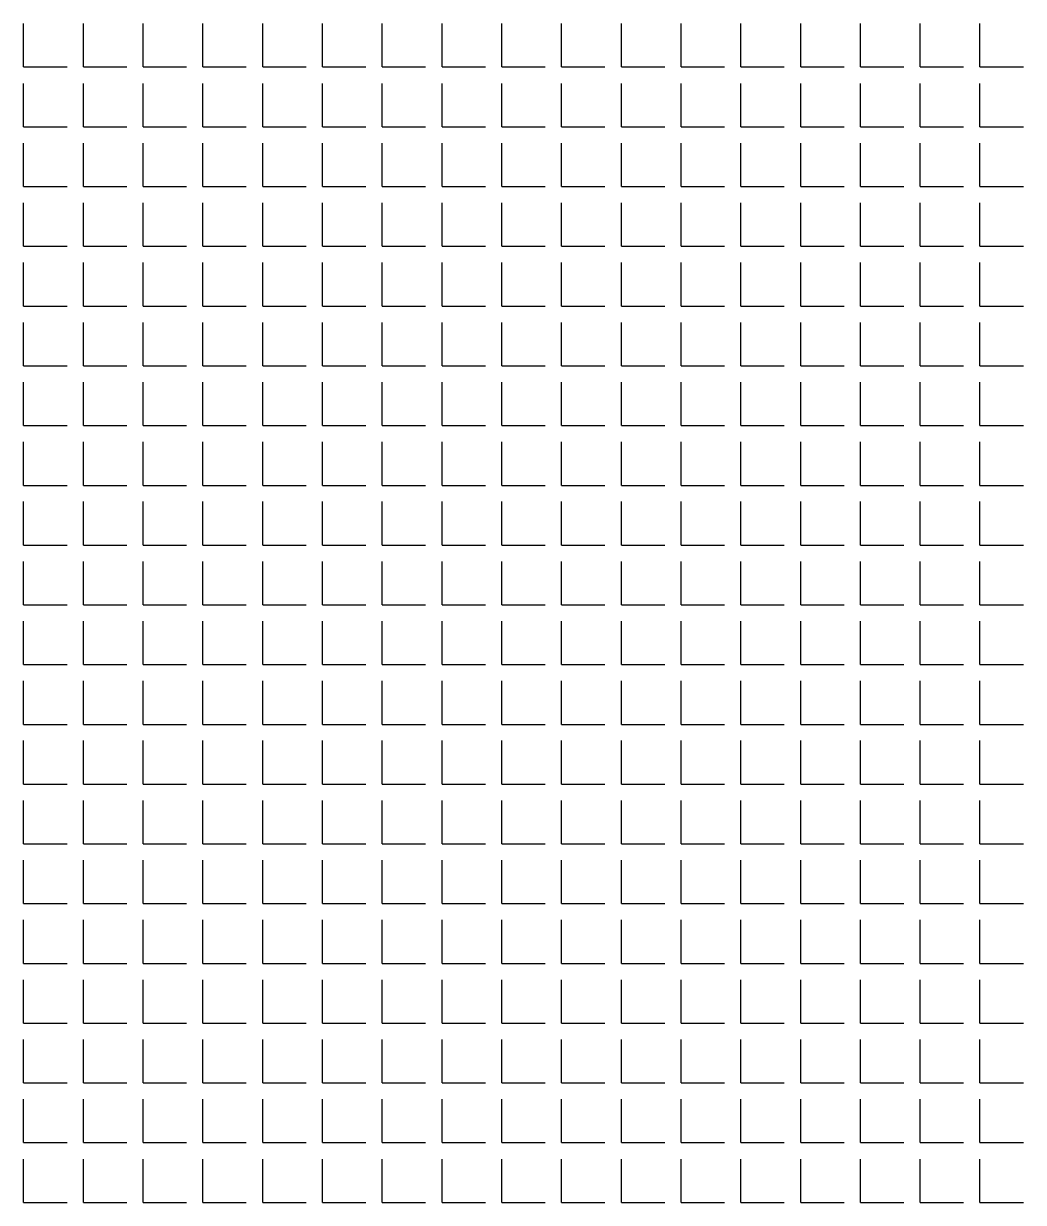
# Model space of a CAD drawing. Header units: millimetres. Extents: x -2063041 to -1932644, y 197605868 to 197643080.
# Drawn here: x -2047480.4 to -2047393.2, y 197627050.5 to 197627153.3 of the extents above; entities that cross this region are included whole.
import ezdxf

# ---------------------------------------------------------------- set-up
doc = ezdxf.new("R2010")
doc.units = ezdxf.units.MM
doc.layers.add('СКУД', color=7, linetype='Continuous')

msp = doc.modelspace()

# ---------------------------------------------------------------- linework, layer by layer
at = {"layer": 'СКУД', "color": 18, "true_color": 0x000000}
for p, q in [((-2047480.36, 197627149.51), (-2047480.36, 197627153.3)), ((-2047475.14, 197627149.51), (-2047475.14, 197627153.3)), ((-2047469.93, 197627149.51), (-2047469.93, 197627153.3)), ((-2047464.72, 197627149.51), (-2047464.72, 197627153.3)), ((-2047459.5, 197627149.51), (-2047459.5, 197627153.3)), ((-2047454.29, 197627149.51), (-2047454.29, 197627153.3)), ((-2047449.08, 197627149.51), (-2047449.08, 197627153.3)), ((-2047443.86, 197627149.51), (-2047443.86, 197627153.3)), ((-2047438.65, 197627149.51), (-2047438.65, 197627153.3)), ((-2047433.44, 197627149.51), (-2047433.44, 197627153.3)), ((-2047428.22, 197627149.51), (-2047428.22, 197627153.3)), ((-2047423.01, 197627149.51), (-2047423.01, 197627153.3)), ((-2047417.8, 197627149.51), (-2047417.8, 197627153.3)), ((-2047412.58, 197627149.51), (-2047412.58, 197627153.3)), ((-2047407.37, 197627149.51), (-2047407.37, 197627153.3)), ((-2047402.16, 197627149.51), (-2047402.16, 197627153.3)), ((-2047396.94, 197627149.51), (-2047396.94, 197627153.3)), ((-2047480.36, 197627149.51), (-2047476.57, 197627149.51)), ((-2047475.14, 197627149.51), (-2047471.35, 197627149.51)), ((-2047469.93, 197627149.51), (-2047466.14, 197627149.51)), ((-2047464.72, 197627149.51), (-2047460.93, 197627149.51)), ((-2047459.5, 197627149.51), (-2047455.71, 197627149.51)), ((-2047454.29, 197627149.51), (-2047450.5, 197627149.51)), ((-2047449.08, 197627149.51), (-2047445.29, 197627149.51)), ((-2047443.86, 197627149.51), (-2047440.07, 197627149.51)), ((-2047438.65, 197627149.51), (-2047434.86, 197627149.51)), ((-2047433.44, 197627149.51), (-2047429.65, 197627149.51)), ((-2047428.22, 197627149.51), (-2047424.43, 197627149.51)), ((-2047423.01, 197627149.51), (-2047419.22, 197627149.51)), ((-2047417.8, 197627149.51), (-2047414.01, 197627149.51)), ((-2047412.58, 197627149.51), (-2047408.79, 197627149.51)), ((-2047407.37, 197627149.51), (-2047403.58, 197627149.51)), ((-2047402.16, 197627149.51), (-2047398.37, 197627149.51)), ((-2047396.94, 197627149.51), (-2047393.15, 197627149.51)), ((-2047480.36, 197627144.29), (-2047480.36, 197627148.08)), ((-2047475.14, 197627144.29), (-2047475.14, 197627148.08)), ((-2047469.93, 197627144.29), (-2047469.93, 197627148.08)), ((-2047464.72, 197627144.29), (-2047464.72, 197627148.08)), ((-2047459.5, 197627144.29), (-2047459.5, 197627148.08)), ((-2047454.29, 197627144.29), (-2047454.29, 197627148.08)), ((-2047449.08, 197627144.29), (-2047449.08, 197627148.08)), ((-2047443.86, 197627144.29), (-2047443.86, 197627148.08)), ((-2047438.65, 197627144.29), (-2047438.65, 197627148.08)), ((-2047433.44, 197627144.29), (-2047433.44, 197627148.08)), ((-2047428.22, 197627144.29), (-2047428.22, 197627148.08)), ((-2047423.01, 197627144.29), (-2047423.01, 197627148.08)), ((-2047417.8, 197627144.29), (-2047417.8, 197627148.08)), ((-2047412.58, 197627144.29), (-2047412.58, 197627148.08)), ((-2047407.37, 197627144.29), (-2047407.37, 197627148.08)), ((-2047402.16, 197627144.29), (-2047402.16, 197627148.08)), ((-2047396.94, 197627144.29), (-2047396.94, 197627148.08)), ((-2047480.36, 197627144.29), (-2047476.57, 197627144.29)), ((-2047475.14, 197627144.29), (-2047471.35, 197627144.29)), ((-2047469.93, 197627144.29), (-2047466.14, 197627144.29)), ((-2047464.72, 197627144.29), (-2047460.93, 197627144.29)), ((-2047459.5, 197627144.29), (-2047455.71, 197627144.29)), ((-2047454.29, 197627144.29), (-2047450.5, 197627144.29)), ((-2047449.08, 197627144.29), (-2047445.29, 197627144.29)), ((-2047443.86, 197627144.29), (-2047440.07, 197627144.29)), ((-2047438.65, 197627144.29), (-2047434.86, 197627144.29)), ((-2047433.44, 197627144.29), (-2047429.65, 197627144.29)), ((-2047428.22, 197627144.29), (-2047424.43, 197627144.29)), ((-2047423.01, 197627144.29), (-2047419.22, 197627144.29)), ((-2047417.8, 197627144.29), (-2047414.01, 197627144.29)), ((-2047412.58, 197627144.29), (-2047408.79, 197627144.29)), ((-2047407.37, 197627144.29), (-2047403.58, 197627144.29)), ((-2047402.16, 197627144.29), (-2047398.37, 197627144.29)), ((-2047396.94, 197627144.29), (-2047393.15, 197627144.29)), ((-2047480.36, 197627139.08), (-2047480.36, 197627142.87)), ((-2047475.14, 197627139.08), (-2047475.14, 197627142.87)), ((-2047469.93, 197627139.08), (-2047469.93, 197627142.87)), ((-2047464.72, 197627139.08), (-2047464.72, 197627142.87)), ((-2047459.5, 197627139.08), (-2047459.5, 197627142.87)), ((-2047454.29, 197627139.08), (-2047454.29, 197627142.87)), ((-2047449.08, 197627139.08), (-2047449.08, 197627142.87)), ((-2047443.86, 197627139.08), (-2047443.86, 197627142.87)), ((-2047438.65, 197627139.08), (-2047438.65, 197627142.87)), ((-2047433.44, 197627139.08), (-2047433.44, 197627142.87)), ((-2047428.22, 197627139.08), (-2047428.22, 197627142.87)), ((-2047423.01, 197627139.08), (-2047423.01, 197627142.87)), ((-2047417.8, 197627139.08), (-2047417.8, 197627142.87)), ((-2047412.58, 197627139.08), (-2047412.58, 197627142.87)), ((-2047407.37, 197627139.08), (-2047407.37, 197627142.87)), ((-2047402.16, 197627139.08), (-2047402.16, 197627142.87)), ((-2047396.94, 197627139.08), (-2047396.94, 197627142.87)), ((-2047480.36, 197627139.08), (-2047476.57, 197627139.08)), ((-2047475.14, 197627139.08), (-2047471.35, 197627139.08)), ((-2047469.93, 197627139.08), (-2047466.14, 197627139.08)), ((-2047464.72, 197627139.08), (-2047460.93, 197627139.08)), ((-2047459.5, 197627139.08), (-2047455.71, 197627139.08)), ((-2047454.29, 197627139.08), (-2047450.5, 197627139.08)), ((-2047449.08, 197627139.08), (-2047445.29, 197627139.08)), ((-2047443.86, 197627139.08), (-2047440.07, 197627139.08)), ((-2047438.65, 197627139.08), (-2047434.86, 197627139.08)), ((-2047433.44, 197627139.08), (-2047429.65, 197627139.08)), ((-2047428.22, 197627139.08), (-2047424.43, 197627139.08)), ((-2047423.01, 197627139.08), (-2047419.22, 197627139.08)), ((-2047417.8, 197627139.08), (-2047414.01, 197627139.08)), ((-2047412.58, 197627139.08), (-2047408.79, 197627139.08)), ((-2047407.37, 197627139.08), (-2047403.58, 197627139.08)), ((-2047402.16, 197627139.08), (-2047398.37, 197627139.08)), ((-2047396.94, 197627139.08), (-2047393.15, 197627139.08)), ((-2047480.36, 197627133.87), (-2047480.36, 197627137.66)), ((-2047475.14, 197627133.87), (-2047475.14, 197627137.66)), ((-2047469.93, 197627133.87), (-2047469.93, 197627137.66)), ((-2047464.72, 197627133.87), (-2047464.72, 197627137.66)), ((-2047459.5, 197627133.87), (-2047459.5, 197627137.66)), ((-2047454.29, 197627133.87), (-2047454.29, 197627137.66)), ((-2047449.08, 197627133.87), (-2047449.08, 197627137.66)), ((-2047443.86, 197627133.87), (-2047443.86, 197627137.66)), ((-2047438.65, 197627133.87), (-2047438.65, 197627137.66)), ((-2047433.44, 197627133.87), (-2047433.44, 197627137.66)), ((-2047428.22, 197627133.87), (-2047428.22, 197627137.66)), ((-2047423.01, 197627133.87), (-2047423.01, 197627137.66)), ((-2047417.8, 197627133.87), (-2047417.8, 197627137.66)), ((-2047412.58, 197627133.87), (-2047412.58, 197627137.66)), ((-2047407.37, 197627133.87), (-2047407.37, 197627137.66)), ((-2047402.16, 197627133.87), (-2047402.16, 197627137.66)), ((-2047396.94, 197627133.87), (-2047396.94, 197627137.66)), ((-2047480.36, 197627133.87), (-2047476.57, 197627133.87)), ((-2047475.14, 197627133.87), (-2047471.35, 197627133.87)), ((-2047469.93, 197627133.87), (-2047466.14, 197627133.87)), ((-2047464.72, 197627133.87), (-2047460.93, 197627133.87)), ((-2047459.5, 197627133.87), (-2047455.71, 197627133.87)), ((-2047454.29, 197627133.87), (-2047450.5, 197627133.87)), ((-2047449.08, 197627133.87), (-2047445.29, 197627133.87)), ((-2047443.86, 197627133.87), (-2047440.07, 197627133.87)), ((-2047438.65, 197627133.87), (-2047434.86, 197627133.87)), ((-2047433.44, 197627133.87), (-2047429.65, 197627133.87)), ((-2047428.22, 197627133.87), (-2047424.43, 197627133.87)), ((-2047423.01, 197627133.87), (-2047419.22, 197627133.87)), ((-2047417.8, 197627133.87), (-2047414.01, 197627133.87)), ((-2047412.58, 197627133.87), (-2047408.79, 197627133.87)), ((-2047407.37, 197627133.87), (-2047403.58, 197627133.87)), ((-2047402.16, 197627133.87), (-2047398.37, 197627133.87)), ((-2047396.94, 197627133.87), (-2047393.15, 197627133.87)), ((-2047480.36, 197627128.65), (-2047480.36, 197627132.44)), ((-2047475.14, 197627128.65), (-2047475.14, 197627132.44)), ((-2047469.93, 197627128.65), (-2047469.93, 197627132.44)), ((-2047464.72, 197627128.65), (-2047464.72, 197627132.44)), ((-2047459.5, 197627128.65), (-2047459.5, 197627132.44)), ((-2047454.29, 197627128.65), (-2047454.29, 197627132.44)), ((-2047449.08, 197627128.65), (-2047449.08, 197627132.44)), ((-2047443.86, 197627128.65), (-2047443.86, 197627132.44)), ((-2047438.65, 197627128.65), (-2047438.65, 197627132.44)), ((-2047433.44, 197627128.65), (-2047433.44, 197627132.44)), ((-2047428.22, 197627128.65), (-2047428.22, 197627132.44)), ((-2047423.01, 197627128.65), (-2047423.01, 197627132.44)), ((-2047417.8, 197627128.65), (-2047417.8, 197627132.44)), ((-2047412.58, 197627128.65), (-2047412.58, 197627132.44)), ((-2047407.37, 197627128.65), (-2047407.37, 197627132.44)), ((-2047402.16, 197627128.65), (-2047402.16, 197627132.44)), ((-2047396.94, 197627128.65), (-2047396.94, 197627132.44)), ((-2047480.36, 197627128.65), (-2047476.57, 197627128.65)), ((-2047475.14, 197627128.65), (-2047471.35, 197627128.65)), ((-2047469.93, 197627128.65), (-2047466.14, 197627128.65)), ((-2047464.72, 197627128.65), (-2047460.93, 197627128.65)), ((-2047459.5, 197627128.65), (-2047455.71, 197627128.65)), ((-2047454.29, 197627128.65), (-2047450.5, 197627128.65)), ((-2047449.08, 197627128.65), (-2047445.29, 197627128.65)), ((-2047443.86, 197627128.65), (-2047440.07, 197627128.65)), ((-2047438.65, 197627128.65), (-2047434.86, 197627128.65)), ((-2047433.44, 197627128.65), (-2047429.65, 197627128.65)), ((-2047428.22, 197627128.65), (-2047424.43, 197627128.65)), ((-2047423.01, 197627128.65), (-2047419.22, 197627128.65)), ((-2047417.8, 197627128.65), (-2047414.01, 197627128.65)), ((-2047412.58, 197627128.65), (-2047408.79, 197627128.65)), ((-2047407.37, 197627128.65), (-2047403.58, 197627128.65)), ((-2047402.16, 197627128.65), (-2047398.37, 197627128.65)), ((-2047396.94, 197627128.65), (-2047393.15, 197627128.65)), ((-2047480.36, 197627123.44), (-2047480.36, 197627127.23)), ((-2047475.14, 197627123.44), (-2047475.14, 197627127.23)), ((-2047469.93, 197627123.44), (-2047469.93, 197627127.23)), ((-2047464.72, 197627123.44), (-2047464.72, 197627127.23)), ((-2047459.5, 197627123.44), (-2047459.5, 197627127.23)), ((-2047454.29, 197627123.44), (-2047454.29, 197627127.23)), ((-2047449.08, 197627123.44), (-2047449.08, 197627127.23)), ((-2047443.86, 197627123.44), (-2047443.86, 197627127.23)), ((-2047438.65, 197627123.44), (-2047438.65, 197627127.23)), ((-2047433.44, 197627123.44), (-2047433.44, 197627127.23)), ((-2047428.22, 197627123.44), (-2047428.22, 197627127.23)), ((-2047423.01, 197627123.44), (-2047423.01, 197627127.23)), ((-2047417.8, 197627123.44), (-2047417.8, 197627127.23)), ((-2047412.58, 197627123.44), (-2047412.58, 197627127.23)), ((-2047407.37, 197627123.44), (-2047407.37, 197627127.23)), ((-2047402.16, 197627123.44), (-2047402.16, 197627127.23)), ((-2047396.94, 197627123.44), (-2047396.94, 197627127.23)), ((-2047480.36, 197627123.44), (-2047476.57, 197627123.44)), ((-2047475.14, 197627123.44), (-2047471.35, 197627123.44)), ((-2047469.93, 197627123.44), (-2047466.14, 197627123.44)), ((-2047464.72, 197627123.44), (-2047460.93, 197627123.44)), ((-2047459.5, 197627123.44), (-2047455.71, 197627123.44)), ((-2047454.29, 197627123.44), (-2047450.5, 197627123.44)), ((-2047449.08, 197627123.44), (-2047445.29, 197627123.44)), ((-2047443.86, 197627123.44), (-2047440.07, 197627123.44)), ((-2047438.65, 197627123.44), (-2047434.86, 197627123.44)), ((-2047433.44, 197627123.44), (-2047429.65, 197627123.44)), ((-2047428.22, 197627123.44), (-2047424.43, 197627123.44)), ((-2047423.01, 197627123.44), (-2047419.22, 197627123.44)), ((-2047417.8, 197627123.44), (-2047414.01, 197627123.44)), ((-2047412.58, 197627123.44), (-2047408.79, 197627123.44)), ((-2047407.37, 197627123.44), (-2047403.58, 197627123.44)), ((-2047402.16, 197627123.44), (-2047398.37, 197627123.44)), ((-2047396.94, 197627123.44), (-2047393.15, 197627123.44)), ((-2047480.36, 197627118.23), (-2047480.36, 197627122.02)), ((-2047475.14, 197627118.23), (-2047475.14, 197627122.02)), ((-2047469.93, 197627118.23), (-2047469.93, 197627122.02)), ((-2047464.72, 197627118.23), (-2047464.72, 197627122.02)), ((-2047459.5, 197627118.23), (-2047459.5, 197627122.02)), ((-2047454.29, 197627118.23), (-2047454.29, 197627122.02)), ((-2047449.08, 197627118.23), (-2047449.08, 197627122.02)), ((-2047443.86, 197627118.23), (-2047443.86, 197627122.02)), ((-2047438.65, 197627118.23), (-2047438.65, 197627122.02)), ((-2047433.44, 197627118.23), (-2047433.44, 197627122.02)), ((-2047428.22, 197627118.23), (-2047428.22, 197627122.02)), ((-2047423.01, 197627118.23), (-2047423.01, 197627122.02)), ((-2047417.8, 197627118.23), (-2047417.8, 197627122.02)), ((-2047412.58, 197627118.23), (-2047412.58, 197627122.02)), ((-2047407.37, 197627118.23), (-2047407.37, 197627122.02)), ((-2047402.16, 197627118.23), (-2047402.16, 197627122.02)), ((-2047396.94, 197627118.23), (-2047396.94, 197627122.02)), ((-2047480.36, 197627118.23), (-2047476.57, 197627118.23)), ((-2047475.14, 197627118.23), (-2047471.35, 197627118.23)), ((-2047469.93, 197627118.23), (-2047466.14, 197627118.23)), ((-2047464.72, 197627118.23), (-2047460.93, 197627118.23)), ((-2047459.5, 197627118.23), (-2047455.71, 197627118.23)), ((-2047454.29, 197627118.23), (-2047450.5, 197627118.23)), ((-2047449.08, 197627118.23), (-2047445.29, 197627118.23)), ((-2047443.86, 197627118.23), (-2047440.07, 197627118.23)), ((-2047438.65, 197627118.23), (-2047434.86, 197627118.23)), ((-2047433.44, 197627118.23), (-2047429.65, 197627118.23)), ((-2047428.22, 197627118.23), (-2047424.43, 197627118.23)), ((-2047423.01, 197627118.23), (-2047419.22, 197627118.23)), ((-2047417.8, 197627118.23), (-2047414.01, 197627118.23)), ((-2047412.58, 197627118.23), (-2047408.79, 197627118.23)), ((-2047407.37, 197627118.23), (-2047403.58, 197627118.23)), ((-2047402.16, 197627118.23), (-2047398.37, 197627118.23)), ((-2047396.94, 197627118.23), (-2047393.15, 197627118.23)), ((-2047480.36, 197627113.01), (-2047480.36, 197627116.8)), ((-2047475.14, 197627113.01), (-2047475.14, 197627116.8)), ((-2047469.93, 197627113.01), (-2047469.93, 197627116.8)), ((-2047464.72, 197627113.01), (-2047464.72, 197627116.8)), ((-2047459.5, 197627113.01), (-2047459.5, 197627116.8)), ((-2047454.29, 197627113.01), (-2047454.29, 197627116.8)), ((-2047449.08, 197627113.01), (-2047449.08, 197627116.8)), ((-2047443.86, 197627113.01), (-2047443.86, 197627116.8)), ((-2047438.65, 197627113.01), (-2047438.65, 197627116.8)), ((-2047433.44, 197627113.01), (-2047433.44, 197627116.8)), ((-2047428.22, 197627113.01), (-2047428.22, 197627116.8)), ((-2047423.01, 197627113.01), (-2047423.01, 197627116.8)), ((-2047417.8, 197627113.01), (-2047417.8, 197627116.8)), ((-2047412.58, 197627113.01), (-2047412.58, 197627116.8)), ((-2047407.37, 197627113.01), (-2047407.37, 197627116.8)), ((-2047402.16, 197627113.01), (-2047402.16, 197627116.8)), ((-2047396.94, 197627113.01), (-2047396.94, 197627116.8)), ((-2047480.36, 197627113.01), (-2047476.57, 197627113.01)), ((-2047475.14, 197627113.01), (-2047471.35, 197627113.01)), ((-2047469.93, 197627113.01), (-2047466.14, 197627113.01)), ((-2047464.72, 197627113.01), (-2047460.93, 197627113.01)), ((-2047459.5, 197627113.01), (-2047455.71, 197627113.01)), ((-2047454.29, 197627113.01), (-2047450.5, 197627113.01)), ((-2047449.08, 197627113.01), (-2047445.29, 197627113.01)), ((-2047443.86, 197627113.01), (-2047440.07, 197627113.01)), ((-2047438.65, 197627113.01), (-2047434.86, 197627113.01)), ((-2047433.44, 197627113.01), (-2047429.65, 197627113.01)), ((-2047428.22, 197627113.01), (-2047424.43, 197627113.01)), ((-2047423.01, 197627113.01), (-2047419.22, 197627113.01)), ((-2047417.8, 197627113.01), (-2047414.01, 197627113.01)), ((-2047412.58, 197627113.01), (-2047408.79, 197627113.01)), ((-2047407.37, 197627113.01), (-2047403.58, 197627113.01)), ((-2047402.16, 197627113.01), (-2047398.37, 197627113.01)), ((-2047396.94, 197627113.01), (-2047393.15, 197627113.01)), ((-2047480.36, 197627107.8), (-2047480.36, 197627111.59)), ((-2047475.14, 197627107.8), (-2047475.14, 197627111.59)), ((-2047469.93, 197627107.8), (-2047469.93, 197627111.59)), ((-2047464.72, 197627107.8), (-2047464.72, 197627111.59)), ((-2047459.5, 197627107.8), (-2047459.5, 197627111.59)), ((-2047454.29, 197627107.8), (-2047454.29, 197627111.59)), ((-2047449.08, 197627107.8), (-2047449.08, 197627111.59)), ((-2047443.86, 197627107.8), (-2047443.86, 197627111.59)), ((-2047438.65, 197627107.8), (-2047438.65, 197627111.59)), ((-2047433.44, 197627107.8), (-2047433.44, 197627111.59)), ((-2047428.22, 197627107.8), (-2047428.22, 197627111.59)), ((-2047423.01, 197627107.8), (-2047423.01, 197627111.59)), ((-2047417.8, 197627107.8), (-2047417.8, 197627111.59)), ((-2047412.58, 197627107.8), (-2047412.58, 197627111.59)), ((-2047407.37, 197627107.8), (-2047407.37, 197627111.59)), ((-2047402.16, 197627107.8), (-2047402.16, 197627111.59)), ((-2047396.94, 197627107.8), (-2047396.94, 197627111.59)), ((-2047480.36, 197627107.8), (-2047476.57, 197627107.8)), ((-2047475.14, 197627107.8), (-2047471.35, 197627107.8)), ((-2047469.93, 197627107.8), (-2047466.14, 197627107.8)), ((-2047464.72, 197627107.8), (-2047460.93, 197627107.8)), ((-2047459.5, 197627107.8), (-2047455.71, 197627107.8)), ((-2047454.29, 197627107.8), (-2047450.5, 197627107.8)), ((-2047449.08, 197627107.8), (-2047445.29, 197627107.8)), ((-2047443.86, 197627107.8), (-2047440.07, 197627107.8)), ((-2047438.65, 197627107.8), (-2047434.86, 197627107.8)), ((-2047433.44, 197627107.8), (-2047429.65, 197627107.8)), ((-2047428.22, 197627107.8), (-2047424.43, 197627107.8)), ((-2047423.01, 197627107.8), (-2047419.22, 197627107.8)), ((-2047417.8, 197627107.8), (-2047414.01, 197627107.8)), ((-2047412.58, 197627107.8), (-2047408.79, 197627107.8)), ((-2047407.37, 197627107.8), (-2047403.58, 197627107.8)), ((-2047402.16, 197627107.8), (-2047398.37, 197627107.8)), ((-2047396.94, 197627107.8), (-2047393.15, 197627107.8)), ((-2047480.36, 197627102.59), (-2047480.36, 197627106.38)), ((-2047475.14, 197627102.59), (-2047475.14, 197627106.38)), ((-2047469.93, 197627102.59), (-2047469.93, 197627106.38)), ((-2047464.72, 197627102.59), (-2047464.72, 197627106.38)), ((-2047459.5, 197627102.59), (-2047459.5, 197627106.38)), ((-2047454.29, 197627102.59), (-2047454.29, 197627106.38)), ((-2047449.08, 197627102.59), (-2047449.08, 197627106.38)), ((-2047443.86, 197627102.59), (-2047443.86, 197627106.38)), ((-2047438.65, 197627102.59), (-2047438.65, 197627106.38)), ((-2047433.44, 197627102.59), (-2047433.44, 197627106.38)), ((-2047428.22, 197627102.59), (-2047428.22, 197627106.38)), ((-2047423.01, 197627102.59), (-2047423.01, 197627106.38)), ((-2047417.8, 197627102.59), (-2047417.8, 197627106.38)), ((-2047412.58, 197627102.59), (-2047412.58, 197627106.38)), ((-2047407.37, 197627102.59), (-2047407.37, 197627106.38)), ((-2047402.16, 197627102.59), (-2047402.16, 197627106.38)), ((-2047396.94, 197627102.59), (-2047396.94, 197627106.38)), ((-2047480.36, 197627102.59), (-2047476.57, 197627102.59)), ((-2047475.14, 197627102.59), (-2047471.35, 197627102.59)), ((-2047469.93, 197627102.59), (-2047466.14, 197627102.59)), ((-2047464.72, 197627102.59), (-2047460.93, 197627102.59)), ((-2047459.5, 197627102.59), (-2047455.71, 197627102.59)), ((-2047454.29, 197627102.59), (-2047450.5, 197627102.59)), ((-2047449.08, 197627102.59), (-2047445.29, 197627102.59)), ((-2047443.86, 197627102.59), (-2047440.07, 197627102.59)), ((-2047438.65, 197627102.59), (-2047434.86, 197627102.59)), ((-2047433.44, 197627102.59), (-2047429.65, 197627102.59)), ((-2047428.22, 197627102.59), (-2047424.43, 197627102.59)), ((-2047423.01, 197627102.59), (-2047419.22, 197627102.59)), ((-2047417.8, 197627102.59), (-2047414.01, 197627102.59)), ((-2047412.58, 197627102.59), (-2047408.79, 197627102.59)), ((-2047407.37, 197627102.59), (-2047403.58, 197627102.59)), ((-2047402.16, 197627102.59), (-2047398.37, 197627102.59)), ((-2047396.94, 197627102.59), (-2047393.15, 197627102.59)), ((-2047480.36, 197627097.37), (-2047480.36, 197627101.16)), ((-2047475.14, 197627097.37), (-2047475.14, 197627101.16)), ((-2047469.93, 197627097.37), (-2047469.93, 197627101.16)), ((-2047464.72, 197627097.37), (-2047464.72, 197627101.16)), ((-2047459.5, 197627097.37), (-2047459.5, 197627101.16)), ((-2047454.29, 197627097.37), (-2047454.29, 197627101.16)), ((-2047449.08, 197627097.37), (-2047449.08, 197627101.16)), ((-2047443.86, 197627097.37), (-2047443.86, 197627101.16)), ((-2047438.65, 197627097.37), (-2047438.65, 197627101.16)), ((-2047433.44, 197627097.37), (-2047433.44, 197627101.16)), ((-2047428.22, 197627097.37), (-2047428.22, 197627101.16)), ((-2047423.01, 197627097.37), (-2047423.01, 197627101.16)), ((-2047417.8, 197627097.37), (-2047417.8, 197627101.16)), ((-2047412.58, 197627097.37), (-2047412.58, 197627101.16)), ((-2047407.37, 197627097.37), (-2047407.37, 197627101.16)), ((-2047402.16, 197627097.37), (-2047402.16, 197627101.16)), ((-2047396.94, 197627097.37), (-2047396.94, 197627101.16)), ((-2047480.36, 197627097.37), (-2047476.57, 197627097.37)), ((-2047475.14, 197627097.37), (-2047471.35, 197627097.37)), ((-2047469.93, 197627097.37), (-2047466.14, 197627097.37)), ((-2047464.72, 197627097.37), (-2047460.93, 197627097.37)), ((-2047459.5, 197627097.37), (-2047455.71, 197627097.37)), ((-2047454.29, 197627097.37), (-2047450.5, 197627097.37)), ((-2047449.08, 197627097.37), (-2047445.29, 197627097.37)), ((-2047443.86, 197627097.37), (-2047440.07, 197627097.37)), ((-2047438.65, 197627097.37), (-2047434.86, 197627097.37)), ((-2047433.44, 197627097.37), (-2047429.65, 197627097.37)), ((-2047428.22, 197627097.37), (-2047424.43, 197627097.37)), ((-2047423.01, 197627097.37), (-2047419.22, 197627097.37)), ((-2047417.8, 197627097.37), (-2047414.01, 197627097.37)), ((-2047412.58, 197627097.37), (-2047408.79, 197627097.37)), ((-2047407.37, 197627097.37), (-2047403.58, 197627097.37)), ((-2047402.16, 197627097.37), (-2047398.37, 197627097.37)), ((-2047396.94, 197627097.37), (-2047393.15, 197627097.37)), ((-2047480.36, 197627092.16), (-2047480.36, 197627095.95)), ((-2047475.14, 197627092.16), (-2047475.14, 197627095.95)), ((-2047469.93, 197627092.16), (-2047469.93, 197627095.95)), ((-2047464.72, 197627092.16), (-2047464.72, 197627095.95)), ((-2047459.5, 197627092.16), (-2047459.5, 197627095.95)), ((-2047454.29, 197627092.16), (-2047454.29, 197627095.95)), ((-2047449.08, 197627092.16), (-2047449.08, 197627095.95)), ((-2047443.86, 197627092.16), (-2047443.86, 197627095.95)), ((-2047438.65, 197627092.16), (-2047438.65, 197627095.95)), ((-2047433.44, 197627092.16), (-2047433.44, 197627095.95)), ((-2047428.22, 197627092.16), (-2047428.22, 197627095.95)), ((-2047423.01, 197627092.16), (-2047423.01, 197627095.95)), ((-2047417.8, 197627092.16), (-2047417.8, 197627095.95)), ((-2047412.58, 197627092.16), (-2047412.58, 197627095.95)), ((-2047407.37, 197627092.16), (-2047407.37, 197627095.95)), ((-2047402.16, 197627092.16), (-2047402.16, 197627095.95)), ((-2047396.94, 197627092.16), (-2047396.94, 197627095.95)), ((-2047480.36, 197627092.16), (-2047476.57, 197627092.16)), ((-2047475.14, 197627092.16), (-2047471.35, 197627092.16)), ((-2047469.93, 197627092.16), (-2047466.14, 197627092.16)), ((-2047464.72, 197627092.16), (-2047460.93, 197627092.16)), ((-2047459.5, 197627092.16), (-2047455.71, 197627092.16)), ((-2047454.29, 197627092.16), (-2047450.5, 197627092.16)), ((-2047449.08, 197627092.16), (-2047445.29, 197627092.16)), ((-2047443.86, 197627092.16), (-2047440.07, 197627092.16)), ((-2047438.65, 197627092.16), (-2047434.86, 197627092.16)), ((-2047433.44, 197627092.16), (-2047429.65, 197627092.16)), ((-2047428.22, 197627092.16), (-2047424.43, 197627092.16)), ((-2047423.01, 197627092.16), (-2047419.22, 197627092.16)), ((-2047417.8, 197627092.16), (-2047414.01, 197627092.16)), ((-2047412.58, 197627092.16), (-2047408.79, 197627092.16)), ((-2047407.37, 197627092.16), (-2047403.58, 197627092.16)), ((-2047402.16, 197627092.16), (-2047398.37, 197627092.16)), ((-2047396.94, 197627092.16), (-2047393.15, 197627092.16)), ((-2047480.36, 197627086.95), (-2047480.36, 197627090.74)), ((-2047475.14, 197627086.95), (-2047475.14, 197627090.74)), ((-2047469.93, 197627086.95), (-2047469.93, 197627090.74)), ((-2047464.72, 197627086.95), (-2047464.72, 197627090.74)), ((-2047459.5, 197627086.95), (-2047459.5, 197627090.74)), ((-2047454.29, 197627086.95), (-2047454.29, 197627090.74)), ((-2047449.08, 197627086.95), (-2047449.08, 197627090.74)), ((-2047443.86, 197627086.95), (-2047443.86, 197627090.74)), ((-2047438.65, 197627086.95), (-2047438.65, 197627090.74)), ((-2047433.44, 197627086.95), (-2047433.44, 197627090.74)), ((-2047428.22, 197627086.95), (-2047428.22, 197627090.74)), ((-2047423.01, 197627086.95), (-2047423.01, 197627090.74)), ((-2047417.8, 197627086.95), (-2047417.8, 197627090.74)), ((-2047412.58, 197627086.95), (-2047412.58, 197627090.74)), ((-2047407.37, 197627086.95), (-2047407.37, 197627090.74)), ((-2047402.16, 197627086.95), (-2047402.16, 197627090.74)), ((-2047396.94, 197627086.95), (-2047396.94, 197627090.74)), ((-2047480.36, 197627086.95), (-2047476.57, 197627086.95)), ((-2047475.14, 197627086.95), (-2047471.35, 197627086.95)), ((-2047469.93, 197627086.95), (-2047466.14, 197627086.95)), ((-2047464.72, 197627086.95), (-2047460.93, 197627086.95)), ((-2047459.5, 197627086.95), (-2047455.71, 197627086.95)), ((-2047454.29, 197627086.95), (-2047450.5, 197627086.95)), ((-2047449.08, 197627086.95), (-2047445.29, 197627086.95)), ((-2047443.86, 197627086.95), (-2047440.07, 197627086.95)), ((-2047438.65, 197627086.95), (-2047434.86, 197627086.95)), ((-2047433.44, 197627086.95), (-2047429.65, 197627086.95)), ((-2047428.22, 197627086.95), (-2047424.43, 197627086.95)), ((-2047423.01, 197627086.95), (-2047419.22, 197627086.95)), ((-2047417.8, 197627086.95), (-2047414.01, 197627086.95)), ((-2047412.58, 197627086.95), (-2047408.79, 197627086.95)), ((-2047407.37, 197627086.95), (-2047403.58, 197627086.95)), ((-2047402.16, 197627086.95), (-2047398.37, 197627086.95)), ((-2047396.94, 197627086.95), (-2047393.15, 197627086.95)), ((-2047480.36, 197627081.73), (-2047480.36, 197627085.52)), ((-2047475.14, 197627081.73), (-2047475.14, 197627085.52)), ((-2047469.93, 197627081.73), (-2047469.93, 197627085.52)), ((-2047464.72, 197627081.73), (-2047464.72, 197627085.52)), ((-2047459.5, 197627081.73), (-2047459.5, 197627085.52)), ((-2047454.29, 197627081.73), (-2047454.29, 197627085.52)), ((-2047449.08, 197627081.73), (-2047449.08, 197627085.52)), ((-2047443.86, 197627081.73), (-2047443.86, 197627085.52)), ((-2047438.65, 197627081.73), (-2047438.65, 197627085.52)), ((-2047433.44, 197627081.73), (-2047433.44, 197627085.52)), ((-2047428.22, 197627081.73), (-2047428.22, 197627085.52)), ((-2047423.01, 197627081.73), (-2047423.01, 197627085.52)), ((-2047417.8, 197627081.73), (-2047417.8, 197627085.52)), ((-2047412.58, 197627081.73), (-2047412.58, 197627085.52)), ((-2047407.37, 197627081.73), (-2047407.37, 197627085.52)), ((-2047402.16, 197627081.73), (-2047402.16, 197627085.52)), ((-2047396.94, 197627081.73), (-2047396.94, 197627085.52)), ((-2047480.36, 197627081.73), (-2047476.57, 197627081.73)), ((-2047475.14, 197627081.73), (-2047471.35, 197627081.73)), ((-2047469.93, 197627081.73), (-2047466.14, 197627081.73)), ((-2047464.72, 197627081.73), (-2047460.93, 197627081.73)), ((-2047459.5, 197627081.73), (-2047455.71, 197627081.73)), ((-2047454.29, 197627081.73), (-2047450.5, 197627081.73)), ((-2047449.08, 197627081.73), (-2047445.29, 197627081.73)), ((-2047443.86, 197627081.73), (-2047440.07, 197627081.73)), ((-2047438.65, 197627081.73), (-2047434.86, 197627081.73)), ((-2047433.44, 197627081.73), (-2047429.65, 197627081.73)), ((-2047428.22, 197627081.73), (-2047424.43, 197627081.73)), ((-2047423.01, 197627081.73), (-2047419.22, 197627081.73)), ((-2047417.8, 197627081.73), (-2047414.01, 197627081.73)), ((-2047412.58, 197627081.73), (-2047408.79, 197627081.73)), ((-2047407.37, 197627081.73), (-2047403.58, 197627081.73)), ((-2047402.16, 197627081.73), (-2047398.37, 197627081.73)), ((-2047396.94, 197627081.73), (-2047393.15, 197627081.73)), ((-2047480.36, 197627076.52), (-2047480.36, 197627080.31)), ((-2047475.14, 197627076.52), (-2047475.14, 197627080.31)), ((-2047469.93, 197627076.52), (-2047469.93, 197627080.31)), ((-2047464.72, 197627076.52), (-2047464.72, 197627080.31)), ((-2047459.5, 197627076.52), (-2047459.5, 197627080.31)), ((-2047454.29, 197627076.52), (-2047454.29, 197627080.31)), ((-2047449.08, 197627076.52), (-2047449.08, 197627080.31)), ((-2047443.86, 197627076.52), (-2047443.86, 197627080.31)), ((-2047438.65, 197627076.52), (-2047438.65, 197627080.31)), ((-2047433.44, 197627076.52), (-2047433.44, 197627080.31)), ((-2047428.22, 197627076.52), (-2047428.22, 197627080.31)), ((-2047423.01, 197627076.52), (-2047423.01, 197627080.31)), ((-2047417.8, 197627076.52), (-2047417.8, 197627080.31)), ((-2047412.58, 197627076.52), (-2047412.58, 197627080.31)), ((-2047407.37, 197627076.52), (-2047407.37, 197627080.31)), ((-2047402.16, 197627076.52), (-2047402.16, 197627080.31)), ((-2047396.94, 197627076.52), (-2047396.94, 197627080.31)), ((-2047480.36, 197627076.52), (-2047476.57, 197627076.52)), ((-2047475.14, 197627076.52), (-2047471.35, 197627076.52)), ((-2047469.93, 197627076.52), (-2047466.14, 197627076.52)), ((-2047464.72, 197627076.52), (-2047460.93, 197627076.52)), ((-2047459.5, 197627076.52), (-2047455.71, 197627076.52)), ((-2047454.29, 197627076.52), (-2047450.5, 197627076.52)), ((-2047449.08, 197627076.52), (-2047445.29, 197627076.52)), ((-2047443.86, 197627076.52), (-2047440.07, 197627076.52)), ((-2047438.65, 197627076.52), (-2047434.86, 197627076.52)), ((-2047433.44, 197627076.52), (-2047429.65, 197627076.52)), ((-2047428.22, 197627076.52), (-2047424.43, 197627076.52)), ((-2047423.01, 197627076.52), (-2047419.22, 197627076.52)), ((-2047417.8, 197627076.52), (-2047414.01, 197627076.52)), ((-2047412.58, 197627076.52), (-2047408.79, 197627076.52)), ((-2047407.37, 197627076.52), (-2047403.58, 197627076.52)), ((-2047402.16, 197627076.52), (-2047398.37, 197627076.52)), ((-2047396.94, 197627076.52), (-2047393.15, 197627076.52)), ((-2047480.36, 197627071.31), (-2047480.36, 197627075.1)), ((-2047475.14, 197627071.31), (-2047475.14, 197627075.1)), ((-2047469.93, 197627071.31), (-2047469.93, 197627075.1)), ((-2047464.72, 197627071.31), (-2047464.72, 197627075.1)), ((-2047459.5, 197627071.31), (-2047459.5, 197627075.1)), ((-2047454.29, 197627071.31), (-2047454.29, 197627075.1)), ((-2047449.08, 197627071.31), (-2047449.08, 197627075.1)), ((-2047443.86, 197627071.31), (-2047443.86, 197627075.1)), ((-2047438.65, 197627071.31), (-2047438.65, 197627075.1)), ((-2047433.44, 197627071.31), (-2047433.44, 197627075.1)), ((-2047428.22, 197627071.31), (-2047428.22, 197627075.1)), ((-2047423.01, 197627071.31), (-2047423.01, 197627075.1)), ((-2047417.8, 197627071.31), (-2047417.8, 197627075.1)), ((-2047412.58, 197627071.31), (-2047412.58, 197627075.1)), ((-2047407.37, 197627071.31), (-2047407.37, 197627075.1)), ((-2047402.16, 197627071.31), (-2047402.16, 197627075.1)), ((-2047396.94, 197627071.31), (-2047396.94, 197627075.1)), ((-2047480.36, 197627071.31), (-2047476.57, 197627071.31)), ((-2047475.14, 197627071.31), (-2047471.35, 197627071.31)), ((-2047469.93, 197627071.31), (-2047466.14, 197627071.31)), ((-2047464.72, 197627071.31), (-2047460.93, 197627071.31)), ((-2047459.5, 197627071.31), (-2047455.71, 197627071.31)), ((-2047454.29, 197627071.31), (-2047450.5, 197627071.31)), ((-2047449.08, 197627071.31), (-2047445.29, 197627071.31)), ((-2047443.86, 197627071.31), (-2047440.07, 197627071.31)), ((-2047438.65, 197627071.31), (-2047434.86, 197627071.31)), ((-2047433.44, 197627071.31), (-2047429.65, 197627071.31)), ((-2047428.22, 197627071.31), (-2047424.43, 197627071.31)), ((-2047423.01, 197627071.31), (-2047419.22, 197627071.31)), ((-2047417.8, 197627071.31), (-2047414.01, 197627071.31)), ((-2047412.58, 197627071.31), (-2047408.79, 197627071.31)), ((-2047407.37, 197627071.31), (-2047403.58, 197627071.31)), ((-2047402.16, 197627071.31), (-2047398.37, 197627071.31)), ((-2047396.94, 197627071.31), (-2047393.15, 197627071.31)), ((-2047480.36, 197627066.09), (-2047480.36, 197627069.88)), ((-2047475.14, 197627066.09), (-2047475.14, 197627069.88)), ((-2047469.93, 197627066.09), (-2047469.93, 197627069.88)), ((-2047464.72, 197627066.09), (-2047464.72, 197627069.88)), ((-2047459.5, 197627066.09), (-2047459.5, 197627069.88)), ((-2047454.29, 197627066.09), (-2047454.29, 197627069.88)), ((-2047449.08, 197627066.09), (-2047449.08, 197627069.88)), ((-2047443.86, 197627066.09), (-2047443.86, 197627069.88)), ((-2047438.65, 197627066.09), (-2047438.65, 197627069.88)), ((-2047433.44, 197627066.09), (-2047433.44, 197627069.88)), ((-2047428.22, 197627066.09), (-2047428.22, 197627069.88)), ((-2047423.01, 197627066.09), (-2047423.01, 197627069.88)), ((-2047417.8, 197627066.09), (-2047417.8, 197627069.88)), ((-2047412.58, 197627066.09), (-2047412.58, 197627069.88)), ((-2047407.37, 197627066.09), (-2047407.37, 197627069.88)), ((-2047402.16, 197627066.09), (-2047402.16, 197627069.88)), ((-2047396.94, 197627066.09), (-2047396.94, 197627069.88)), ((-2047480.36, 197627066.09), (-2047476.57, 197627066.09)), ((-2047475.14, 197627066.09), (-2047471.35, 197627066.09)), ((-2047469.93, 197627066.09), (-2047466.14, 197627066.09)), ((-2047464.72, 197627066.09), (-2047460.93, 197627066.09)), ((-2047459.5, 197627066.09), (-2047455.71, 197627066.09)), ((-2047454.29, 197627066.09), (-2047450.5, 197627066.09)), ((-2047449.08, 197627066.09), (-2047445.29, 197627066.09)), ((-2047443.86, 197627066.09), (-2047440.07, 197627066.09)), ((-2047438.65, 197627066.09), (-2047434.86, 197627066.09)), ((-2047433.44, 197627066.09), (-2047429.65, 197627066.09)), ((-2047428.22, 197627066.09), (-2047424.43, 197627066.09)), ((-2047423.01, 197627066.09), (-2047419.22, 197627066.09)), ((-2047417.8, 197627066.09), (-2047414.01, 197627066.09)), ((-2047412.58, 197627066.09), (-2047408.79, 197627066.09)), ((-2047407.37, 197627066.09), (-2047403.58, 197627066.09)), ((-2047402.16, 197627066.09), (-2047398.37, 197627066.09)), ((-2047396.94, 197627066.09), (-2047393.15, 197627066.09)), ((-2047480.36, 197627060.88), (-2047480.36, 197627064.67)), ((-2047475.14, 197627060.88), (-2047475.14, 197627064.67)), ((-2047469.93, 197627060.88), (-2047469.93, 197627064.67)), ((-2047464.72, 197627060.88), (-2047464.72, 197627064.67)), ((-2047459.5, 197627060.88), (-2047459.5, 197627064.67)), ((-2047454.29, 197627060.88), (-2047454.29, 197627064.67)), ((-2047449.08, 197627060.88), (-2047449.08, 197627064.67)), ((-2047443.86, 197627060.88), (-2047443.86, 197627064.67)), ((-2047438.65, 197627060.88), (-2047438.65, 197627064.67)), ((-2047433.44, 197627060.88), (-2047433.44, 197627064.67)), ((-2047428.22, 197627060.88), (-2047428.22, 197627064.67)), ((-2047423.01, 197627060.88), (-2047423.01, 197627064.67)), ((-2047417.8, 197627060.88), (-2047417.8, 197627064.67)), ((-2047412.58, 197627060.88), (-2047412.58, 197627064.67)), ((-2047407.37, 197627060.88), (-2047407.37, 197627064.67)), ((-2047402.16, 197627060.88), (-2047402.16, 197627064.67)), ((-2047396.94, 197627060.88), (-2047396.94, 197627064.67)), ((-2047480.36, 197627060.88), (-2047476.57, 197627060.88)), ((-2047475.14, 197627060.88), (-2047471.35, 197627060.88)), ((-2047469.93, 197627060.88), (-2047466.14, 197627060.88)), ((-2047464.72, 197627060.88), (-2047460.93, 197627060.88)), ((-2047459.5, 197627060.88), (-2047455.71, 197627060.88)), ((-2047454.29, 197627060.88), (-2047450.5, 197627060.88)), ((-2047449.08, 197627060.88), (-2047445.29, 197627060.88)), ((-2047443.86, 197627060.88), (-2047440.07, 197627060.88)), ((-2047438.65, 197627060.88), (-2047434.86, 197627060.88)), ((-2047433.44, 197627060.88), (-2047429.65, 197627060.88)), ((-2047428.22, 197627060.88), (-2047424.43, 197627060.88)), ((-2047423.01, 197627060.88), (-2047419.22, 197627060.88)), ((-2047417.8, 197627060.88), (-2047414.01, 197627060.88)), ((-2047412.58, 197627060.88), (-2047408.79, 197627060.88)), ((-2047407.37, 197627060.88), (-2047403.58, 197627060.88)), ((-2047402.16, 197627060.88), (-2047398.37, 197627060.88)), ((-2047396.94, 197627060.88), (-2047393.15, 197627060.88)), ((-2047480.36, 197627055.67), (-2047480.36, 197627059.46)), ((-2047475.14, 197627055.67), (-2047475.14, 197627059.46)), ((-2047469.93, 197627055.67), (-2047469.93, 197627059.46)), ((-2047464.72, 197627055.67), (-2047464.72, 197627059.46)), ((-2047459.5, 197627055.67), (-2047459.5, 197627059.46)), ((-2047454.29, 197627055.67), (-2047454.29, 197627059.46)), ((-2047449.08, 197627055.67), (-2047449.08, 197627059.46)), ((-2047443.86, 197627055.67), (-2047443.86, 197627059.46)), ((-2047438.65, 197627055.67), (-2047438.65, 197627059.46)), ((-2047433.44, 197627055.67), (-2047433.44, 197627059.46)), ((-2047428.22, 197627055.67), (-2047428.22, 197627059.46)), ((-2047423.01, 197627055.67), (-2047423.01, 197627059.46)), ((-2047417.8, 197627055.67), (-2047417.8, 197627059.46)), ((-2047412.58, 197627055.67), (-2047412.58, 197627059.46)), ((-2047407.37, 197627055.67), (-2047407.37, 197627059.46)), ((-2047402.16, 197627055.67), (-2047402.16, 197627059.46)), ((-2047396.94, 197627055.67), (-2047396.94, 197627059.46)), ((-2047480.36, 197627055.67), (-2047476.57, 197627055.67)), ((-2047475.14, 197627055.67), (-2047471.35, 197627055.67)), ((-2047469.93, 197627055.67), (-2047466.14, 197627055.67)), ((-2047464.72, 197627055.67), (-2047460.93, 197627055.67)), ((-2047459.5, 197627055.67), (-2047455.71, 197627055.67)), ((-2047454.29, 197627055.67), (-2047450.5, 197627055.67)), ((-2047449.08, 197627055.67), (-2047445.29, 197627055.67)), ((-2047443.86, 197627055.67), (-2047440.07, 197627055.67)), ((-2047438.65, 197627055.67), (-2047434.86, 197627055.67)), ((-2047433.44, 197627055.67), (-2047429.65, 197627055.67)), ((-2047428.22, 197627055.67), (-2047424.43, 197627055.67)), ((-2047423.01, 197627055.67), (-2047419.22, 197627055.67)), ((-2047417.8, 197627055.67), (-2047414.01, 197627055.67)), ((-2047412.58, 197627055.67), (-2047408.79, 197627055.67)), ((-2047407.37, 197627055.67), (-2047403.58, 197627055.67)), ((-2047402.16, 197627055.67), (-2047398.37, 197627055.67)), ((-2047396.94, 197627055.67), (-2047393.15, 197627055.67)), ((-2047480.36, 197627050.45), (-2047480.36, 197627054.24)), ((-2047475.14, 197627050.45), (-2047475.14, 197627054.24)), ((-2047469.93, 197627050.45), (-2047469.93, 197627054.24)), ((-2047464.72, 197627050.45), (-2047464.72, 197627054.24)), ((-2047459.5, 197627050.45), (-2047459.5, 197627054.24)), ((-2047454.29, 197627050.45), (-2047454.29, 197627054.24)), ((-2047449.08, 197627050.45), (-2047449.08, 197627054.24)), ((-2047443.86, 197627050.45), (-2047443.86, 197627054.24)), ((-2047438.65, 197627050.45), (-2047438.65, 197627054.24)), ((-2047433.44, 197627050.45), (-2047433.44, 197627054.24)), ((-2047428.22, 197627050.45), (-2047428.22, 197627054.24)), ((-2047423.01, 197627050.45), (-2047423.01, 197627054.24)), ((-2047417.8, 197627050.45), (-2047417.8, 197627054.24)), ((-2047412.58, 197627050.45), (-2047412.58, 197627054.24)), ((-2047407.37, 197627050.45), (-2047407.37, 197627054.24)), ((-2047402.16, 197627050.45), (-2047402.16, 197627054.24)), ((-2047396.94, 197627050.45), (-2047396.94, 197627054.24)), ((-2047480.36, 197627050.45), (-2047476.57, 197627050.45)), ((-2047475.14, 197627050.45), (-2047471.35, 197627050.45)), ((-2047469.93, 197627050.45), (-2047466.14, 197627050.45)), ((-2047464.72, 197627050.45), (-2047460.93, 197627050.45)), ((-2047459.5, 197627050.45), (-2047455.71, 197627050.45)), ((-2047454.29, 197627050.45), (-2047450.5, 197627050.45)), ((-2047449.08, 197627050.45), (-2047445.29, 197627050.45)), ((-2047443.86, 197627050.45), (-2047440.07, 197627050.45)), ((-2047438.65, 197627050.45), (-2047434.86, 197627050.45)), ((-2047433.44, 197627050.45), (-2047429.65, 197627050.45)), ((-2047428.22, 197627050.45), (-2047424.43, 197627050.45)), ((-2047423.01, 197627050.45), (-2047419.22, 197627050.45)), ((-2047417.8, 197627050.45), (-2047414.01, 197627050.45)), ((-2047412.58, 197627050.45), (-2047408.79, 197627050.45)), ((-2047407.37, 197627050.45), (-2047403.58, 197627050.45)), ((-2047402.16, 197627050.45), (-2047398.37, 197627050.45)), ((-2047396.94, 197627050.45), (-2047393.15, 197627050.45))]:
    msp.add_line(p, q, dxfattribs=at)

doc.saveas('drawing.dxf')
